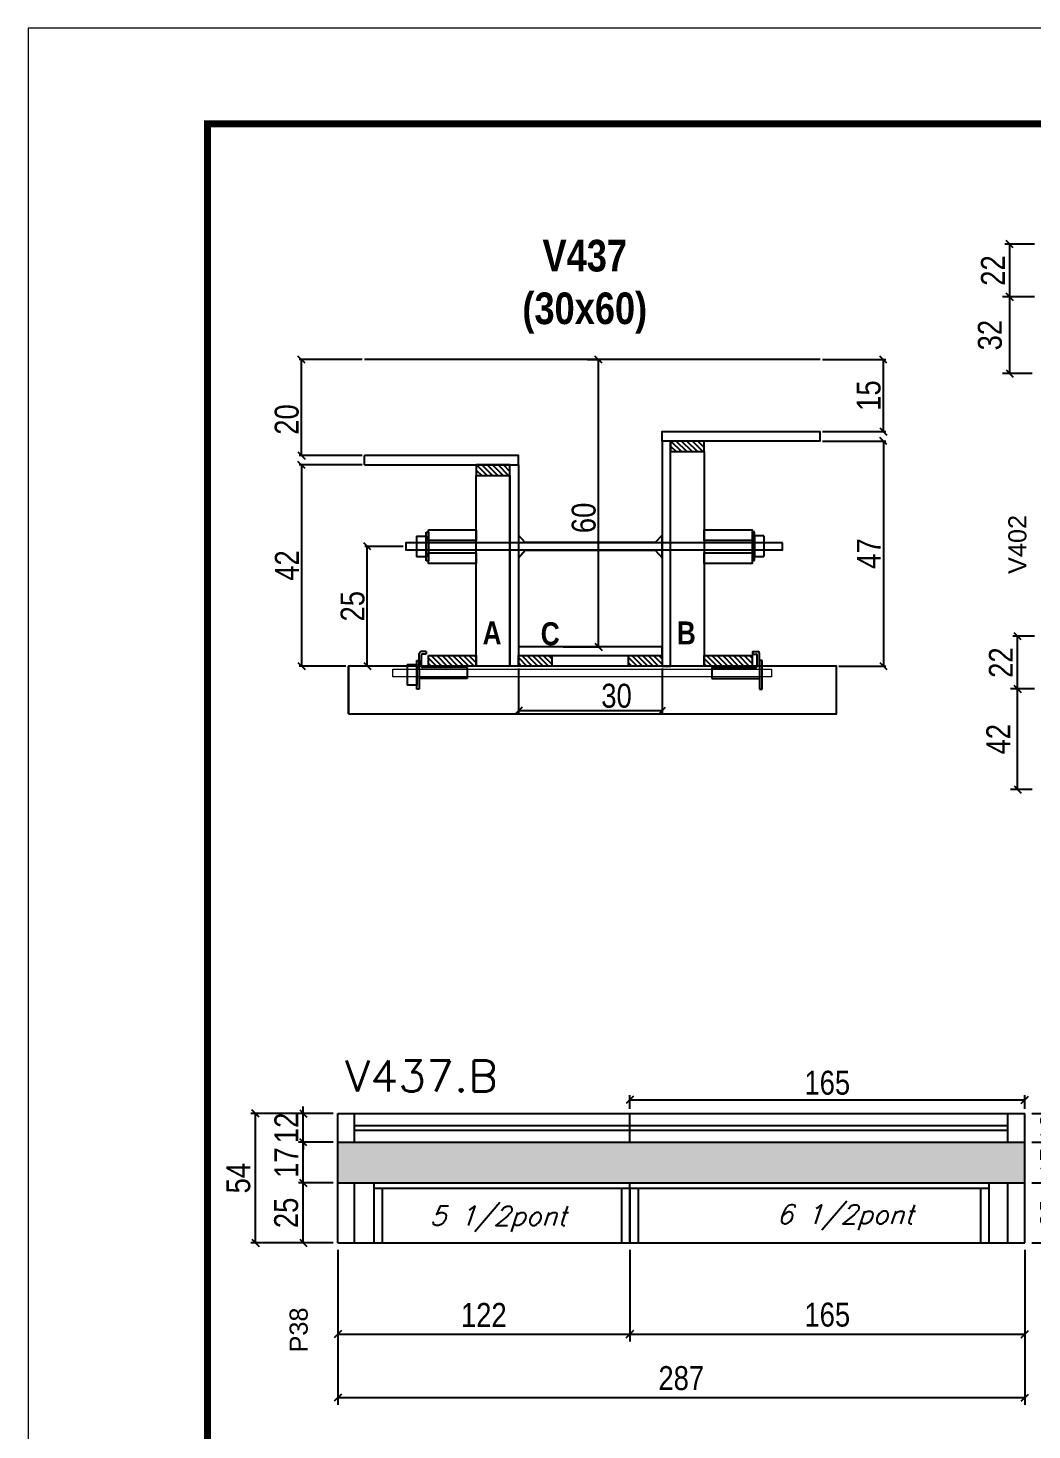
# Model space of a CAD drawing. Extents: x -3394 to 16474, y -5031 to 14397.
# Drawn here: x 9027 to 9447, y 3474 to 4059 of the extents above; entities that cross this region are included whole.
import ezdxf

# ---------------------------------------------------------------- set-up
doc = ezdxf.new("R2010")
doc.units = 0
doc.linetypes.add('DASHED', pattern=[0.75, 0.5, -0.25])
doc.layers.get('0').update_dxf_attribs({"linetype": 'CONTINUOUS'})
doc.layers.get('Defpoints').update_dxf_attribs({"linetype": 'CONTINUOUS'})
for name, color, linetype in [('1HACHURA MADEIRAS', 1, 'CONTINUOUS'), ('barrote', 251, 'CONTINUOUS'), ('COTA', 241, 'CONTINUOUS'), ('detalhes', 4, 'CONTINUOUS'), ('NOMENCLATURA', 7, 'CONTINUOUS'), ('Painéis', 200, 'CONTINUOUS'), ('presilha', 1, 'CONTINUOUS'), ('SARR_2.2x10', 60, 'CONTINUOUS'), ('SARR_2.2x7', 40, 'CONTINUOUS'), ('SARR_3.5x7', 81, 'CONTINUOUS'), ('SARR_EDITAR', 141, 'CONTINUOUS'), ('texto', 7, 'CONTINUOUS'), ('Tubo de PVC', 51, 'CONTINUOUS')]:
    doc.layers.add(name, color=color, linetype=linetype)
for name, color, linetype, lineweight in [('CONCRETO', 251, 'CONTINUOUS', 25), ('Folhas', 255, 'CONTINUOUS', 9), ('SARRAFO DE PRESSAO', 251, 'DASHED', 9), ('SCO-___-LAJ', 2, 'CONTINUOUS', 0), ('Texto Seção', 7, 'CONTINUOUS', 15)]:
    doc.layers.add(name, color=color, linetype=linetype, lineweight=lineweight)
doc.styles.add('ARIAL', font='arial.ttf')
doc.styles.add('COTA TECNICA', font='techl___.ttf', dxfattribs={"height": 10})
doc.styles.add('COTA TECNICA 2X', font='techl___.ttf', dxfattribs={"height": 10})
doc.styles.add('REGUA-120', font='ROMANS.shx', dxfattribs={"height": 15})
doc.styles.add('ROMANS', font='romans.shx')
doc.styles.add('TECNICA', font='techb___.ttf', dxfattribs={"height": 10})
doc.dimstyles.new('Cota Paínel', dxfattribs={"dimtxt": 7, "dimasz": 5, "dimexe": 3, "dimexo": 3, "dimgap": 3, "dimtad": 1, "dimdec": 1, "dimzin": 12, "dimdsep": 46, "dimtxsty": 'ROMANS', "dimblk": 'ARCHTICK', "dimcen": 0, "dimclrd": 4, "dimclre": 4, "dimclrt": 1, "dimadec": 1, "dimazin": 3, "dimtfac": 1, "dimtdec": 1, "dimtmove": 0, "dimatfit": 3, "dimldrblk": 'OBLIQUE', "dimfxl": 1, "dimtolj": 1, "dimtzin": 12, "dimarcsym": 0})
doc.dimstyles.new('PAINEL', dxfattribs={"dimtxt": 10, "dimasz": 3, "dimexe": 3, "dimexo": 3, "dimgap": 3, "dimtad": 1, "dimdec": 1, "dimzin": 12, "dimdsep": 46, "dimtxsty": 'COTA TECNICA', "dimblk1": 'OBLIQUE', "dimblk2": 'OBLIQUE', "dimsah": 1, "dimcen": 0.9, "dimclrd": 4, "dimclre": 4, "dimclrt": 240, "dimadec": 1, "dimazin": 3, "dimtfac": 1, "dimtdec": 1, "dimtmove": 0, "dimatfit": 3, "dimfxl": 1, "dimtolj": 1, "dimtzin": 12, "dimarcsym": 0})
doc.dimstyles.new('SECAO', dxfattribs={"dimscale": 0.333333, "dimtxt": 5, "dimasz": 9, "dimexe": 3, "dimexo": 3, "dimgap": 3, "dimtad": 1, "dimdec": 1, "dimlfac": 0.5, "dimzin": 12, "dimdsep": 46, "dimtxsty": 'COTA TECNICA 2X', "dimblk1": 'OBLIQUE', "dimblk2": 'OBLIQUE', "dimsah": 1, "dimcen": 0.9, "dimclrd": 4, "dimclre": 4, "dimclrt": 240, "dimadec": 1, "dimazin": 3, "dimtfac": 1, "dimtdec": 1, "dimtmove": 0, "dimatfit": 3, "dimfxl": 1, "dimtolj": 1, "dimtzin": 12, "dimarcsym": 0})

# ---------------------------------------------------------------- blocks, each defined once
blk = doc.blocks.new('9999999999')
at = {"layer": 'Folhas'}
blk.add_lwpolyline([(98138.98, 34190.21), (99623.98, 34190.21), (99623.98, 35240.21), (98138.98, 35240.21)], close=True, dxfattribs=at)
at = {"layer": 'Folhas', "color": 30, "const_width": 3}
blk.add_lwpolyline([(98213.98, 34230.21), (99583.98, 34230.21), (99583.98, 35200.21), (98213.98, 35200.21)], close=True, dxfattribs=at)
blk = doc.blocks.new('_Oblique')
at = {"color": 0, "linetype": 'ByBlock', "lineweight": -2}
blk.add_line((-0.5, -0.5), (0.5, 0.5), dxfattribs=at)
blk = doc.blocks.new('*D810')
at = {"layer": 'COTA', "color": 4, "linetype": 'ByBlock', "lineweight": -2, "transparency": 16777216}
for p, q in [((9446.69, 3947.08), (9434.33, 3947.08)), ((9437.33, 3915.08), (9437.33, 3947.08)), ((9446.69, 3915.08), (9434.33, 3915.08))]:
    blk.add_line(p, q, dxfattribs=at)
at = {"layer": 'Defpoints', "color": 0, "linetype": 'ByBlock', "transparency": 16777216}
for p in [(9437.33, 3947.08), (9449.69, 3947.08), (9449.69, 3915.08)]:
    blk.add_point(p, dxfattribs=at)
at = {"layer": 'COTA', "color": 4, "linetype": 'ByBlock', "lineweight": -2, "transparency": 16777216, "xscale": 3, "yscale": 3, "zscale": 3}
for p, rotation in [((9437.33, 3947.08), 90), ((9437.33, 3915.08), 270)]:
    blk.add_blockref('_Oblique', p, dxfattribs=dict(at, rotation=rotation))
at = {"layer": 'COTA', "color": 240, "linetype": 'ByBlock', "transparency": 16777216, "insert": (9429.11, 3931.08), "char_height": 10, "attachment_point": 5, "rotation": 90, "style": 'COTA TECNICA'}
blk.add_mtext('\\A1;32', dxfattribs=at)
blk = doc.blocks.new('*D816')
at = {"layer": 'COTA', "color": 4, "linetype": 'Continuous', "lineweight": -2, "transparency": 16777216}
for p, q in [((9447.69, 3969.08), (9435.33, 3969.08)), ((9437.33, 3947.08), (9437.33, 3969.08)), ((9447.69, 3947.08), (9435.33, 3947.08))]:
    blk.add_line(p, q, dxfattribs=at)
at = {"layer": 'Defpoints', "color": 0, "linetype": 'Continuous', "transparency": 16777216}
for p in [(9437.33, 3969.08), (9449.69, 3969.08), (9449.69, 3947.08)]:
    blk.add_point(p, dxfattribs=at)
at = {"layer": 'COTA', "color": 4, "linetype": 'Continuous', "lineweight": -2, "transparency": 16777216, "xscale": 3, "yscale": 3, "zscale": 3}
for p, rotation in [((9437.33, 3969.08), 90), ((9437.33, 3947.08), 270)]:
    blk.add_blockref('_Oblique', p, dxfattribs=dict(at, rotation=rotation))
at = {"layer": 'COTA', "color": 240, "linetype": 'Continuous', "transparency": 16777216, "insert": (9430.33, 3958.08), "char_height": 10, "attachment_point": 5, "rotation": 90, "style": 'COTA TECNICA'}
blk.add_mtext('\\A1;22', dxfattribs=at)
blk = doc.blocks.new('*D820')
at = {"layer": 'COTA', "color": 4, "linetype": 'ByBlock', "lineweight": -2, "transparency": 16777216}
for p, q in [((9446.69, 3783.28), (9437.63, 3783.28)), ((9440.63, 3741.28), (9440.63, 3783.28)), ((9446.69, 3741.28), (9437.63, 3741.28))]:
    blk.add_line(p, q, dxfattribs=at)
at = {"layer": 'Defpoints', "color": 0, "linetype": 'ByBlock', "transparency": 16777216}
for p in [(9440.63, 3783.28), (9449.69, 3783.28), (9449.69, 3741.28)]:
    blk.add_point(p, dxfattribs=at)
at = {"layer": 'COTA', "color": 4, "linetype": 'ByBlock', "lineweight": -2, "transparency": 16777216, "xscale": 3, "yscale": 3, "zscale": 3}
for p, rotation in [((9440.63, 3783.28), 90), ((9440.63, 3741.28), 270)]:
    blk.add_blockref('_Oblique', p, dxfattribs=dict(at, rotation=rotation))
at = {"layer": 'COTA', "color": 240, "linetype": 'ByBlock', "transparency": 16777216, "insert": (9432.56, 3762.28), "char_height": 10, "attachment_point": 5, "rotation": 90, "style": 'COTA TECNICA'}
blk.add_mtext('\\A1;42', dxfattribs=at)
blk = doc.blocks.new('*D825')
at = {"layer": 'COTA', "color": 4, "linetype": 'Continuous', "lineweight": -2, "transparency": 16777216}
for p, q in [((9447.69, 3805.28), (9438.63, 3805.28)), ((9440.63, 3783.28), (9440.63, 3805.28)), ((9447.69, 3783.28), (9438.63, 3783.28))]:
    blk.add_line(p, q, dxfattribs=at)
at = {"layer": 'Defpoints', "color": 0, "linetype": 'Continuous', "transparency": 16777216}
for p in [(9440.63, 3805.28), (9449.69, 3805.28), (9449.69, 3783.28)]:
    blk.add_point(p, dxfattribs=at)
at = {"layer": 'COTA', "color": 4, "linetype": 'Continuous', "lineweight": -2, "transparency": 16777216, "xscale": 3, "yscale": 3, "zscale": 3}
for p, rotation in [((9440.63, 3805.28), 90), ((9440.63, 3783.28), 270)]:
    blk.add_blockref('_Oblique', p, dxfattribs=dict(at, rotation=rotation))
at = {"layer": 'COTA', "color": 240, "linetype": 'Continuous', "transparency": 16777216, "insert": (9433.63, 3794.28), "char_height": 10, "attachment_point": 5, "rotation": 90, "style": 'COTA TECNICA'}
blk.add_mtext('\\A1;22', dxfattribs=at)
blk = doc.blocks.new('*D828')
at = {"layer": 'COTA', "color": 4, "lineweight": -2, "transparency": 16777216}
for p, q in [((9232.08, 3791.84), (9232.08, 3773.16)), ((9292.08, 3791.84), (9292.08, 3773.16)), ((9292.08, 3774.16), (9232.08, 3774.16))]:
    blk.add_line(p, q, dxfattribs=at)
at = {"layer": 'Defpoints', "color": 0, "transparency": 16777216}
for p in [(9232.08, 3792.84), (9292.08, 3792.84), (9232.08, 3774.16)]:
    blk.add_point(p, dxfattribs=at)
at = {"layer": 'COTA', "color": 4, "lineweight": -2, "transparency": 16777216, "xscale": 3, "yscale": 3, "zscale": 3, "rotation": 180}
blk.add_blockref('_Oblique', (9232.08, 3774.16), dxfattribs=at)
at = {"layer": 'COTA', "color": 4, "lineweight": -2, "transparency": 16777216, "xscale": 3, "yscale": 3, "zscale": 3}
blk.add_blockref('_Oblique', (9292.08, 3774.16), dxfattribs=at)
at = {"layer": 'COTA', "color": 240, "transparency": 16777216, "insert": (9273.08, 3780.38), "char_height": 10, "attachment_point": 5, "style": 'COTA TECNICA 2X'}
blk.add_mtext('\\A1;30', dxfattribs=at)
blk = doc.blocks.new('PRESILHA METÁLICA 1')
at = {"layer": 'presilha'}
for p, q in [((7.5, 10.64), (7.5, 19.86)), ((12, 21), (8.64, 21)), ((9, 11.57), (9, 18.93)), ((12, 19.5), (9.57, 19.5)), ((12, 21), (12, 19.5)), ((0, 13), (6, 13)), ((0, 13), (0, 0)), ((6, 15.5), (7.5, 15.5)), ((6, -2.5), (6, 15.5)), ((6, 13), (6, 0)), ((7.5, 15.5), (7.5, -2.5)), ((37.5, 11), (9.57, 11)), ((37.5, 11), (37.5, 4.1)), ((6, 0), (0, 0)), ((37.5, 4.1), (7.5, 4.1)), ((7.5, -2.5), (6, -2.5))]:
    blk.add_line(p, q, dxfattribs=at)
for centre, radius, start, end in [((8.64, 19.86), 1.14, 90, 180), ((9.57, 18.93), 0.57, 90, 180), ((9.57, 11.57), 0.57, 180, 270)]:
    blk.add_arc(centre, radius, start, end, dxfattribs=at)
blk = doc.blocks.new('PRESILHA METÁLICA 2')
at = {"layer": 'presilha'}
for p, q in [((-5.25, 23.5), (-5.25, 22)), ((-5.25, 23.5), (-1.89, 23.5)), ((-5.25, 22), (-2.82, 22)), ((-2.25, 14.07), (-2.25, 21.43)), ((-0.75, 14.64), (-0.75, 22.36)), ((0.75, 18), (-0.75, 18)), ((-0.75, 18), (-0.75, 0)), ((0.75, 0), (0.75, 18)), ((-30.75, 13.5), (-30.75, 6.6)), ((-30.75, 13.5), (-2.82, 13.5)), ((-30.75, 6.6), (-0.75, 6.6)), ((-0.75, 0), (0.75, 0))]:
    blk.add_line(p, q, dxfattribs=at)
for centre, radius, start, end in [((-2.82, 21.43), 0.57, 0, 90), ((-1.89, 22.36), 1.14, 0, 90), ((-2.82, 14.07), 0.57, 270, 0)]:
    blk.add_arc(centre, radius, start, end, dxfattribs=at)
blk = doc.blocks.new('*D829')
at = {"layer": 'COTA', "color": 4, "lineweight": -2, "transparency": 16777216}
for p, q in [((9166.78, 3876.84), (9140.43, 3876.84)), ((9141.43, 3876.84), (9141.43, 3792.84)), ((9160.03, 3792.84), (9140.43, 3792.84))]:
    blk.add_line(p, q, dxfattribs=at)
at = {"layer": 'Defpoints', "color": 0, "transparency": 16777216}
for p in [(9167.78, 3876.84), (9141.43, 3792.84), (9161.03, 3792.84)]:
    blk.add_point(p, dxfattribs=at)
at = {"layer": 'COTA', "color": 4, "lineweight": -2, "transparency": 16777216, "xscale": 3, "yscale": 3, "zscale": 3}
for p, rotation in [((9141.43, 3876.84), 90), ((9141.43, 3792.84), 270)]:
    blk.add_blockref('_Oblique', p, dxfattribs=dict(at, rotation=rotation))
at = {"layer": 'COTA', "color": 240, "transparency": 16777216, "insert": (9135.36, 3834.84), "char_height": 10, "attachment_point": 5, "rotation": 90, "style": 'COTA TECNICA 2X'}
blk.add_mtext('\\A1;42', dxfattribs=at)
blk = doc.blocks.new('*D830')
at = {"layer": 'COTA', "color": 4, "lineweight": -2, "transparency": 16777216}
for p, q in [((9260.91, 3920.84), (9266.51, 3920.84)), ((9265.51, 3800.84), (9265.51, 3920.84)), ((9250.8, 3800.84), (9266.51, 3800.84))]:
    blk.add_line(p, q, dxfattribs=at)
at = {"layer": 'Defpoints', "color": 0, "transparency": 16777216}
for p in [(9259.91, 3920.84), (9265.51, 3920.84), (9249.8, 3800.84)]:
    blk.add_point(p, dxfattribs=at)
at = {"layer": 'COTA', "color": 4, "lineweight": -2, "transparency": 16777216, "xscale": 3, "yscale": 3, "zscale": 3}
for p, rotation in [((9265.51, 3920.84), 90), ((9265.51, 3800.84), 270)]:
    blk.add_blockref('_Oblique', p, dxfattribs=dict(at, rotation=rotation))
at = {"layer": 'COTA', "color": 240, "transparency": 16777216, "insert": (9259.4, 3854.73), "char_height": 10, "attachment_point": 5, "rotation": 90, "style": 'COTA TECNICA 2X'}
blk.add_mtext('\\A1;60', dxfattribs=at)
blk = doc.blocks.new('*D831')
at = {"layer": 'COTA', "color": 4, "lineweight": -2, "transparency": 16777216}
for p, q in [((9166.78, 3920.84), (9140.43, 3920.84)), ((9141.43, 3880.84), (9141.43, 3920.84)), ((9166.78, 3880.84), (9140.43, 3880.84))]:
    blk.add_line(p, q, dxfattribs=at)
at = {"layer": 'Defpoints', "color": 0, "transparency": 16777216}
for p in [(9141.43, 3920.84), (9167.78, 3920.84), (9167.78, 3880.84)]:
    blk.add_point(p, dxfattribs=at)
at = {"layer": 'COTA', "color": 4, "lineweight": -2, "transparency": 16777216, "xscale": 3, "yscale": 3, "zscale": 3}
for p, rotation in [((9141.43, 3920.84), 90), ((9141.43, 3880.84), 270)]:
    blk.add_blockref('_Oblique', p, dxfattribs=dict(at, rotation=rotation))
at = {"layer": 'COTA', "color": 240, "transparency": 16777216, "insert": (9135.33, 3895.84), "char_height": 10, "attachment_point": 5, "rotation": 90, "style": 'COTA TECNICA 2X'}
blk.add_mtext('\\A1;20', dxfattribs=at)
blk = doc.blocks.new('*D832')
at = {"layer": 'COTA', "color": 4, "lineweight": -2, "transparency": 16777216}
for p, q in [((9359.19, 3886.84), (9385.54, 3886.84)), ((9384.54, 3886.84), (9384.54, 3792.84)), ((9365.94, 3792.84), (9385.54, 3792.84))]:
    blk.add_line(p, q, dxfattribs=at)
at = {"layer": 'Defpoints', "color": 0, "transparency": 16777216}
for p in [(9358.19, 3886.84), (9364.94, 3792.84), (9384.54, 3792.84)]:
    blk.add_point(p, dxfattribs=at)
at = {"layer": 'COTA', "color": 4, "lineweight": -2, "transparency": 16777216, "xscale": 3, "yscale": 3, "zscale": 3}
for p, rotation in [((9384.54, 3886.84), 90), ((9384.54, 3792.84), 270)]:
    blk.add_blockref('_Oblique', p, dxfattribs=dict(at, rotation=rotation))
at = {"layer": 'COTA', "color": 240, "transparency": 16777216, "insert": (9378.47, 3839.84), "char_height": 10, "attachment_point": 5, "rotation": 90, "style": 'COTA TECNICA 2X'}
blk.add_mtext('\\A1;47', dxfattribs=at)
blk = doc.blocks.new('*D833')
at = {"layer": 'COTA', "color": 4, "lineweight": -2, "transparency": 16777216}
for p, q in [((9359.19, 3920.84), (9385.54, 3920.84)), ((9384.54, 3890.84), (9384.54, 3920.84)), ((9359.19, 3890.84), (9385.54, 3890.84))]:
    blk.add_line(p, q, dxfattribs=at)
at = {"layer": 'Defpoints', "color": 0, "transparency": 16777216}
for p in [(9358.19, 3920.84), (9384.54, 3920.84), (9358.19, 3890.84)]:
    blk.add_point(p, dxfattribs=at)
at = {"layer": 'COTA', "color": 4, "lineweight": -2, "transparency": 16777216, "xscale": 3, "yscale": 3, "zscale": 3}
for p, rotation in [((9384.54, 3920.84), 90), ((9384.54, 3890.84), 270)]:
    blk.add_blockref('_Oblique', p, dxfattribs=dict(at, rotation=rotation))
at = {"layer": 'COTA', "color": 240, "transparency": 16777216, "insert": (9378.43, 3905.84), "char_height": 10, "attachment_point": 5, "rotation": 90, "style": 'COTA TECNICA 2X'}
blk.add_mtext('\\A1;15', dxfattribs=at)
blk = doc.blocks.new('*D834')
at = {"layer": 'COTA', "color": 4, "lineweight": -2, "transparency": 16777216}
for p, q in [((9184, 3842.84), (9167.95, 3842.84)), ((9168.95, 3792.84), (9168.95, 3842.84)), ((9193.48, 3792.84), (9167.95, 3792.84))]:
    blk.add_line(p, q, dxfattribs=at)
at = {"layer": 'Defpoints', "color": 0, "transparency": 16777216}
for p in [(9168.95, 3842.84), (9185, 3842.84), (9194.48, 3792.84)]:
    blk.add_point(p, dxfattribs=at)
at = {"layer": 'COTA', "color": 4, "lineweight": -2, "transparency": 16777216, "xscale": 3, "yscale": 3, "zscale": 3}
for p, rotation in [((9168.95, 3842.84), 90), ((9168.95, 3792.84), 270)]:
    blk.add_blockref('_Oblique', p, dxfattribs=dict(at, rotation=rotation))
at = {"layer": 'COTA', "color": 240, "transparency": 16777216, "insert": (9162.84, 3817.84), "char_height": 10, "attachment_point": 5, "rotation": 90, "style": 'COTA TECNICA 2X'}
blk.add_mtext('\\A1;25', dxfattribs=at)
blk = doc.blocks.new('*D836')
at = {"layer": 'COTA', "color": 4, "linetype": 'ByBlock', "lineweight": -2, "transparency": 16777216}
for p, q in [((9156.62, 3548.91), (9156.62, 3510.72)), ((9278.62, 3548.91), (9278.62, 3510.72)), ((9156.62, 3513.72), (9278.62, 3513.72))]:
    blk.add_line(p, q, dxfattribs=at)
at = {"layer": 'Defpoints', "color": 0, "linetype": 'ByBlock', "transparency": 16777216}
for p in [(9156.62, 3551.91), (9278.62, 3551.91), (9278.62, 3513.72)]:
    blk.add_point(p, dxfattribs=at)
at = {"layer": 'COTA', "color": 4, "linetype": 'ByBlock', "lineweight": -2, "transparency": 16777216, "xscale": 3, "yscale": 3, "zscale": 3, "rotation": 180}
blk.add_blockref('_Oblique', (9156.62, 3513.72), dxfattribs=at)
at = {"layer": 'COTA', "color": 4, "linetype": 'ByBlock', "lineweight": -2, "transparency": 16777216, "xscale": 3, "yscale": 3, "zscale": 3}
blk.add_blockref('_Oblique', (9278.62, 3513.72), dxfattribs=at)
at = {"layer": 'COTA', "color": 240, "linetype": 'ByBlock', "transparency": 16777216, "insert": (9217.62, 3521.78), "char_height": 10, "attachment_point": 5, "style": 'COTA TECNICA'}
blk.add_mtext('\\A1;122', dxfattribs=at)
blk = doc.blocks.new('*D837')
at = {"layer": 'COTA', "color": 4, "linetype": 'ByBlock', "lineweight": -2, "transparency": 16777216}
for p, q in [((9278.62, 3548.91), (9278.62, 3510.72)), ((9443.62, 3548.91), (9443.62, 3510.72)), ((9278.62, 3513.72), (9443.62, 3513.72))]:
    blk.add_line(p, q, dxfattribs=at)
at = {"layer": 'Defpoints', "color": 0, "linetype": 'ByBlock', "transparency": 16777216}
for p in [(9278.62, 3551.91), (9443.62, 3551.91), (9443.62, 3513.72)]:
    blk.add_point(p, dxfattribs=at)
at = {"layer": 'COTA', "color": 4, "linetype": 'ByBlock', "lineweight": -2, "transparency": 16777216, "xscale": 3, "yscale": 3, "zscale": 3, "rotation": 180}
blk.add_blockref('_Oblique', (9278.62, 3513.72), dxfattribs=at)
at = {"layer": 'COTA', "color": 4, "linetype": 'ByBlock', "lineweight": -2, "transparency": 16777216, "xscale": 3, "yscale": 3, "zscale": 3}
blk.add_blockref('_Oblique', (9443.62, 3513.72), dxfattribs=at)
at = {"layer": 'COTA', "color": 240, "linetype": 'ByBlock', "transparency": 16777216, "insert": (9361.12, 3521.83), "char_height": 10, "attachment_point": 5, "style": 'COTA TECNICA'}
blk.add_mtext('\\A1;165', dxfattribs=at)
blk = doc.blocks.new('*D856')
at = {"layer": 'COTA', "color": 4, "linetype": 'ByBlock', "lineweight": -2, "transparency": 16777216}
for p, q in [((9156.62, 3548.91), (9156.62, 3484.22)), ((9443.62, 3548.91), (9443.62, 3484.22)), ((9156.62, 3487.22), (9443.62, 3487.22))]:
    blk.add_line(p, q, dxfattribs=at)
at = {"layer": 'Defpoints', "color": 0, "linetype": 'ByBlock', "transparency": 16777216}
for p in [(9156.62, 3551.91), (9443.62, 3551.91), (9443.62, 3487.22)]:
    blk.add_point(p, dxfattribs=at)
at = {"layer": 'COTA', "color": 4, "linetype": 'ByBlock', "lineweight": -2, "transparency": 16777216, "xscale": 3, "yscale": 3, "zscale": 3, "rotation": 180}
blk.add_blockref('_Oblique', (9156.62, 3487.22), dxfattribs=at)
at = {"layer": 'COTA', "color": 4, "linetype": 'ByBlock', "lineweight": -2, "transparency": 16777216, "xscale": 3, "yscale": 3, "zscale": 3}
blk.add_blockref('_Oblique', (9443.62, 3487.22), dxfattribs=at)
at = {"layer": 'COTA', "color": 240, "linetype": 'ByBlock', "transparency": 16777216, "insert": (9300.12, 3495.32), "char_height": 10, "attachment_point": 5, "style": 'COTA TECNICA'}
blk.add_mtext('\\A1;287', dxfattribs=at)
blk = doc.blocks.new('_ArchTick')
at = {"color": 0, "linetype": 'ByBlock', "const_width": 0.15}
blk.add_lwpolyline([(-0.5, -0.5), (0.5, 0.5)], dxfattribs=at)
blk = doc.blocks.new('*D838')
at = {"layer": 'COTA', "color": 4, "lineweight": -2, "transparency": 16777216}
for p, q in [((9446.62, 3576.91), (9463.34, 3576.91)), ((9460.34, 3551.91), (9460.34, 3576.91)), ((9446.62, 3551.91), (9463.34, 3551.91))]:
    blk.add_line(p, q, dxfattribs=at)
at = {"layer": 'Defpoints', "color": 0, "transparency": 16777216}
for p in [(9443.62, 3576.91), (9460.34, 3576.91), (9443.62, 3551.91)]:
    blk.add_point(p, dxfattribs=at)
at = {"layer": 'COTA', "color": 4, "lineweight": -2, "transparency": 16777216, "xscale": 5, "yscale": 5, "zscale": 5}
for p, rotation in [((9460.34, 3576.91), 90), ((9460.34, 3551.91), 270)]:
    blk.add_blockref('_ArchTick', p, dxfattribs=dict(at, rotation=rotation))
at = {"layer": 'COTA', "color": 1, "transparency": 16777216, "insert": (9453.84, 3564.41), "char_height": 7, "attachment_point": 5, "rotation": 90, "style": 'ROMANS'}
blk.add_mtext('\\A1;25', dxfattribs=at)
blk = doc.blocks.new('*D839')
at = {"layer": 'COTA', "color": 4, "lineweight": -2, "transparency": 16777216}
for p, q in [((9446.62, 3593.91), (9463.34, 3593.91)), ((9460.34, 3576.91), (9460.34, 3593.91)), ((9446.62, 3576.91), (9463.34, 3576.91))]:
    blk.add_line(p, q, dxfattribs=at)
at = {"layer": 'Defpoints', "color": 0, "transparency": 16777216}
for p in [(9443.62, 3593.91), (9460.34, 3593.91), (9443.62, 3576.91)]:
    blk.add_point(p, dxfattribs=at)
at = {"layer": 'COTA', "color": 4, "lineweight": -2, "transparency": 16777216, "xscale": 5, "yscale": 5, "zscale": 5}
for p, rotation in [((9460.34, 3593.91), 90), ((9460.34, 3576.91), 270)]:
    blk.add_blockref('_ArchTick', p, dxfattribs=dict(at, rotation=rotation))
at = {"layer": 'COTA', "color": 1, "transparency": 16777216, "insert": (9453.84, 3585.6), "char_height": 7, "attachment_point": 5, "rotation": 90, "style": 'ROMANS'}
blk.add_mtext('\\A1;17', dxfattribs=at)
blk = doc.blocks.new('*D842')
at = {"layer": 'COTA', "color": 4, "linetype": 'Continuous', "lineweight": -2, "transparency": 16777216}
for p, q in [((9154.62, 3576.91), (9140.21, 3576.91)), ((9142.21, 3551.91), (9142.21, 3576.91)), ((9154.62, 3551.91), (9140.21, 3551.91))]:
    blk.add_line(p, q, dxfattribs=at)
at = {"layer": 'Defpoints', "color": 0, "linetype": 'Continuous', "transparency": 16777216}
for p in [(9142.21, 3576.91), (9156.62, 3576.91), (9156.62, 3551.91)]:
    blk.add_point(p, dxfattribs=at)
at = {"layer": 'COTA', "color": 4, "linetype": 'Continuous', "lineweight": -2, "transparency": 16777216, "xscale": 3, "yscale": 3, "zscale": 3}
for p, rotation in [((9142.21, 3576.91), 90), ((9142.21, 3551.91), 270)]:
    blk.add_blockref('_Oblique', p, dxfattribs=dict(at, rotation=rotation))
at = {"layer": 'COTA', "color": 240, "linetype": 'Continuous', "transparency": 16777216, "insert": (9135.1, 3564.41), "char_height": 10, "attachment_point": 5, "rotation": 90, "style": 'COTA TECNICA'}
blk.add_mtext('\\A1;25', dxfattribs=at)
blk = doc.blocks.new('*D843')
at = {"layer": 'COTA', "color": 4, "linetype": 'Continuous', "lineweight": -2, "transparency": 16777216}
for p, q in [((9154.62, 3593.91), (9140.21, 3593.91)), ((9142.21, 3576.91), (9142.21, 3593.91)), ((9154.62, 3576.91), (9140.21, 3576.91))]:
    blk.add_line(p, q, dxfattribs=at)
at = {"layer": 'Defpoints', "color": 0, "linetype": 'Continuous', "transparency": 16777216}
for p in [(9142.21, 3593.91), (9156.62, 3593.91), (9156.62, 3576.91)]:
    blk.add_point(p, dxfattribs=at)
at = {"layer": 'COTA', "color": 4, "linetype": 'Continuous', "lineweight": -2, "transparency": 16777216, "xscale": 3, "yscale": 3, "zscale": 3}
for p, rotation in [((9142.21, 3593.91), 90), ((9142.21, 3576.91), 270)]:
    blk.add_blockref('_Oblique', p, dxfattribs=dict(at, rotation=rotation))
at = {"layer": 'COTA', "color": 240, "linetype": 'Continuous', "transparency": 16777216, "insert": (9135.14, 3585.41), "char_height": 10, "attachment_point": 5, "rotation": 90, "style": 'COTA TECNICA'}
blk.add_mtext('\\A1;17', dxfattribs=at)
blk = doc.blocks.new('*D844')
at = {"layer": 'COTA', "color": 4, "linetype": 'Continuous', "lineweight": -2, "transparency": 16777216}
for p, q in [((9154.62, 3605.91), (9120.22, 3605.91)), ((9122.22, 3551.91), (9122.22, 3605.91)), ((9154.62, 3551.91), (9120.22, 3551.91))]:
    blk.add_line(p, q, dxfattribs=at)
at = {"layer": 'Defpoints', "color": 0, "linetype": 'Continuous', "transparency": 16777216}
for p in [(9122.22, 3605.91), (9156.62, 3605.91), (9156.62, 3551.91)]:
    blk.add_point(p, dxfattribs=at)
at = {"layer": 'COTA', "color": 4, "linetype": 'Continuous', "lineweight": -2, "transparency": 16777216, "xscale": 3, "yscale": 3, "zscale": 3}
for p, rotation in [((9122.22, 3605.91), 90), ((9122.22, 3551.91), 270)]:
    blk.add_blockref('_Oblique', p, dxfattribs=dict(at, rotation=rotation))
at = {"layer": 'COTA', "color": 240, "linetype": 'Continuous', "transparency": 16777216, "insert": (9115.11, 3578.91), "char_height": 10, "attachment_point": 5, "rotation": 90, "style": 'COTA TECNICA'}
blk.add_mtext('\\A1;54', dxfattribs=at)
blk = doc.blocks.new('*D845')
at = {"layer": 'COTA', "color": 4, "lineweight": -2, "transparency": 16777216}
for p, q in [((9446.62, 3605.91), (9463.34, 3605.91)), ((9460.34, 3593.91), (9460.34, 3605.91)), ((9446.62, 3593.91), (9463.34, 3593.91))]:
    blk.add_line(p, q, dxfattribs=at)
at = {"layer": 'Defpoints', "color": 0, "transparency": 16777216}
for p in [(9443.62, 3605.91), (9460.34, 3605.91), (9443.62, 3593.91)]:
    blk.add_point(p, dxfattribs=at)
at = {"layer": 'COTA', "color": 4, "lineweight": -2, "transparency": 16777216, "xscale": 5, "yscale": 5, "zscale": 5}
for p, rotation in [((9460.34, 3605.91), 90), ((9460.34, 3593.91), 270)]:
    blk.add_blockref('_ArchTick', p, dxfattribs=dict(at, rotation=rotation))
at = {"layer": 'COTA', "color": 1, "transparency": 16777216, "insert": (9453.84, 3599.91), "char_height": 7, "attachment_point": 5, "rotation": 90, "style": 'ROMANS'}
blk.add_mtext('\\A1;12', dxfattribs=at)
blk = doc.blocks.new('*D846')
at = {"layer": 'COTA', "color": 4, "linetype": 'Continuous', "lineweight": -2, "transparency": 16777216}
for p, q in [((9142.21, 3605.91), (9142.21, 3608.91)), ((9154.62, 3605.91), (9140.21, 3605.91)), ((9142.21, 3593.91), (9142.21, 3605.91)), ((9154.62, 3593.91), (9140.21, 3593.91)), ((9142.21, 3593.91), (9142.21, 3590.91))]:
    blk.add_line(p, q, dxfattribs=at)
at = {"layer": 'Defpoints', "color": 0, "linetype": 'Continuous', "transparency": 16777216}
for p in [(9142.21, 3605.91), (9156.62, 3605.91), (9156.62, 3593.91)]:
    blk.add_point(p, dxfattribs=at)
at = {"layer": 'COTA', "color": 4, "linetype": 'Continuous', "lineweight": -2, "transparency": 16777216, "xscale": 3, "yscale": 3, "zscale": 3}
for p, rotation in [((9142.21, 3605.91), 270), ((9142.21, 3593.91), 90)]:
    blk.add_blockref('_Oblique', p, dxfattribs=dict(at, rotation=rotation))
at = {"layer": 'COTA', "color": 240, "linetype": 'Continuous', "transparency": 16777216, "insert": (9135.15, 3599.91), "char_height": 10, "attachment_point": 5, "rotation": 90, "style": 'COTA TECNICA'}
blk.add_mtext('\\A1;12', dxfattribs=at)
blk = doc.blocks.new('*D854')
at = {"layer": 'COTA', "color": 4, "linetype": 'Continuous', "lineweight": -2, "transparency": 16777216}
for p, q in [((9278.62, 3607.91), (9278.62, 3613.61)), ((9443.62, 3607.91), (9443.62, 3613.61)), ((9278.62, 3611.61), (9443.62, 3611.61))]:
    blk.add_line(p, q, dxfattribs=at)
at = {"layer": 'Defpoints', "color": 0, "linetype": 'Continuous', "transparency": 16777216}
for p in [(9443.62, 3611.61), (9278.62, 3605.91), (9443.62, 3605.91)]:
    blk.add_point(p, dxfattribs=at)
at = {"layer": 'COTA', "color": 4, "linetype": 'Continuous', "lineweight": -2, "transparency": 16777216, "xscale": 3, "yscale": 3, "zscale": 3, "rotation": 180}
blk.add_blockref('_Oblique', (9278.62, 3611.61), dxfattribs=at)
at = {"layer": 'COTA', "color": 4, "linetype": 'Continuous', "lineweight": -2, "transparency": 16777216, "xscale": 3, "yscale": 3, "zscale": 3}
blk.add_blockref('_Oblique', (9443.62, 3611.61), dxfattribs=at)
at = {"layer": 'COTA', "color": 240, "linetype": 'Continuous', "transparency": 16777216, "insert": (9361.12, 3618.72), "char_height": 10, "attachment_point": 5, "style": 'COTA TECNICA'}
blk.add_mtext('\\A1;165', dxfattribs=at)

msp = doc.modelspace()

# ---------------------------------------------------------------- hatches: boundary and pattern name
at = {"layer": 'COTA', "linetype": 'Continuous'}
h = msp.add_hatch(dxfattribs=at)
h.set_pattern_fill('AR-CONC', color=256, scale=0.05)
h.set_pattern_definition([(50, (7398.67, -4024.478), (9.1092334, -0.796954), [0.9525, -10.4775]), (355, (7398.67, -4024.478), (-1.762171, 9.552842), [0.762, -8.382029]), (100.45144, (7399.429, -4024.545), (7.347062, 8.755888), [0.8095, -8.904512]), (46.1842, (7398.67, -4021.938), (13.553952, -2.102116), [1.42875, -15.71625]), (96.63556, (7399.8, -4022.114), (11.870207, 12.371306), [1.21425, -13.35678]), (351.18415, (7398.67, -4021.938), (11.870207, 12.371306), [1.142998, -12.572987]), (21, (7399.94, -4022.573), (7.5807196, -5.11326), [0.9525, -10.4775]), (326, (7399.94, -4022.573), (3.090101, 9.209398), [0.762, -8.382]), (71.45144, (7400.572, -4022.9995), (10.670821, 4.096138), [0.8095, -8.904497]), (37.5, (7398.6702, -4024.4784), (0.1544302, 4.227752), [0, -8.2804, 0, -8.509, 0, -8.41375]), (7.5, (7398.6702, -4024.4784), (3.340983, 5.0090287), [0, -4.8514, 0, -8.0899, 0, -3.20675]), (327.5, (7395.838, -4024.4784), (6.7795298, -0.2864372), [0, -3.175, 0, -9.906, 0, -13.1445]), (317.5, (7394.568, -4024.4784), (7.406459, 1.2713246), [0, -4.1275, 0, -6.5786, 0, -9.3345])])
h.paths.add_polyline_path([(9443.62, 3576.91), (9443.62, 3593.91), (9156.62, 3593.91), (9156.62, 3576.91)])
at = {"layer": 'SARR_2.2x10'}
h = msp.add_hatch(dxfattribs=at)
h.set_pattern_fill('ANSI31', color=256, scale=0.5, angle=90)
h.set_pattern_definition([(135, (42292.305, -119719.332), (-1.122532015, -1.122532015), [])])
h.paths.add_polyline_path([(9194.48, 3797.24), (9194.48, 3792.84), (9214.48, 3792.84), (9214.48, 3797.24)])
h = msp.add_hatch(dxfattribs=at)
h.set_pattern_fill('ANSI31', color=256, scale=0.5, angle=90)
h.set_pattern_definition([(135, (42427.505, -119719.332), (-1.122532015, -1.122532015), [])])
h.paths.add_polyline_path([(9309.68, 3797.24), (9309.68, 3792.84), (9329.68, 3792.84), (9329.68, 3797.24)])
at = {"layer": 'SARR_2.2x7'}
h = msp.add_hatch(dxfattribs=at)
h.set_pattern_fill('ANSI31', color=256, scale=0.5, angle=90)
h.set_pattern_definition([(135, (42318.305, -119629.732), (-1.122532015, -1.122532015), [])])
h.paths.add_polyline_path([(9295.68, 3886.84), (9295.68, 3882.44), (9309.68, 3882.44), (9309.68, 3886.84)])
h = msp.add_hatch(dxfattribs=at)
h.set_pattern_fill('ANSI31', color=256, scale=0.5, angle=90)
h.set_pattern_definition([(135, (42237.105, -119639.732), (-1.122532015, -1.122532015), [])])
h.paths.add_polyline_path([(9214.48, 3876.84), (9214.48, 3872.44), (9228.48, 3872.44), (9228.48, 3876.84)])
h = msp.add_hatch(dxfattribs=at)
h.set_pattern_fill('ANSI31', color=256, scale=0.5, angle=90)
h.set_pattern_definition([(135, (42419.905, -119719.332), (-1.122532015, -1.122532015), [])])
h.paths.add_polyline_path([(9232.08, 3797.24), (9232.08, 3792.84), (9246.08, 3792.84), (9246.08, 3797.24)])
h = msp.add_hatch(dxfattribs=at)
h.set_pattern_fill('ANSI31', color=256, scale=0.5, angle=90)
h.set_pattern_definition([(135, (42465.905, -119719.332), (-1.122532015, -1.122532015), [])])
h.paths.add_polyline_path([(9278.08, 3797.24), (9278.08, 3792.84), (9292.08, 3792.84), (9292.08, 3797.24)])

# ---------------------------------------------------------------- linework, layer by layer
at = {"layer": '1HACHURA MADEIRAS', "elevation": 0}
for points in [[(9194.48, 3849.75), (9214.48, 3849.75), (9214.48, 3845.35), (9194.48, 3845.35)], [(9309.68, 3849.75), (9329.68, 3849.75), (9329.68, 3845.35), (9309.68, 3845.35)], [(9194.48, 3840.15), (9214.48, 3840.15), (9214.48, 3835.75), (9194.48, 3835.75)], [(9309.68, 3840.15), (9329.68, 3840.15), (9329.68, 3835.75), (9309.68, 3835.75)]]:
    msp.add_lwpolyline(points, close=True, dxfattribs=at)
at = {"layer": 'barrote', "elevation": 0}
msp.add_lwpolyline([(9161.03, 3772.84), (9364.94, 3772.84), (9364.94, 3792.84), (9161.03, 3792.84)], close=True, dxfattribs=at)
at = {"layer": 'CONCRETO', "linetype": 'Continuous'}
msp.add_line((9358.19, 3920.84), (9167.78, 3920.84), dxfattribs=at)
at = {"layer": 'COTA', "linetype": 'ByBlock'}
for p, q in [((9156.62, 3593.91), (9443.62, 3593.91)), ((9156.62, 3576.91), (9156.62, 3593.91)), ((9443.62, 3576.91), (9443.62, 3593.91))]:
    msp.add_line(p, q, dxfattribs=at)
at = {"layer": 'detalhes', "color": 250}
msp.add_line((9161.03, 3772.84), (9161.03, 3792.84), dxfattribs=at)
at = {"layer": 'Painéis', "linetype": 'Continuous'}
for p, q in [((9358.19, 3886.84), (9358.19, 3890.84)), ((9167.78, 3876.84), (9167.78, 3880.84))]:
    msp.add_line(p, q, dxfattribs=at)
at = {"layer": 'Painéis', "linetype": 'ByBlock'}
for p, q in [((9156.62, 3605.91), (9443.62, 3605.91)), ((9156.62, 3593.91), (9156.62, 3605.91)), ((9278.62, 3593.91), (9278.62, 3605.91)), ((9443.62, 3593.91), (9443.62, 3605.91)), ((9156.62, 3593.91), (9443.62, 3593.91)), ((9156.62, 3576.91), (9443.62, 3576.91)), ((9156.62, 3551.91), (9156.62, 3576.91)), ((9278.62, 3551.91), (9278.62, 3576.91)), ((9443.62, 3551.91), (9443.62, 3576.91)), ((9156.62, 3551.91), (9443.62, 3551.91))]:
    msp.add_line(p, q, dxfattribs=at)
at = {"layer": 'Painéis', "linetype": 'Continuous', "elevation": 0}
for points in [[(9358.19, 3886.84), (9292.08, 3886.84), (9292.08, 3890.84), (9358.19, 3890.84)], [(9167.78, 3876.84), (9232.08, 3876.84), (9232.08, 3880.84), (9167.78, 3880.84)]]:
    msp.add_lwpolyline(points, dxfattribs=at)
for points in [[(9295.68, 3792.84), (9295.68, 3886.84), (9292.08, 3886.84), (9292.08, 3792.84)], [(9228.48, 3792.84), (9228.48, 3876.84), (9232.08, 3876.84), (9232.08, 3792.84)], [(9292.08, 3800.84), (9232.08, 3800.84), (9232.08, 3797.24), (9292.08, 3797.24)]]:
    msp.add_lwpolyline(points, close=True, dxfattribs=at)
at = {"layer": 'presilha'}
for p, q in [((9193.48, 3848.75, 0), (9194.48, 3848.75, 0)), ((9193.48, 3836.75, 0), (9193.48, 3848.75, 0)), ((9194.48, 3848.75, 0), (9194.48, 3836.75, 0)), ((9330.68, 3848.94), (9329.68, 3848.94)), ((9329.68, 3848.94), (9329.68, 3836.94)), ((9330.68, 3836.94), (9330.68, 3848.94)), ((9189.48, 3847.08, 0), (9193.48, 3847.08, 0)), ((9189.48, 3847.08, 0), (9189.48, 3838.41, 0)), ((9193.48, 3847.08, 0), (9193.48, 3838.41, 0)), ((9334.68, 3847.27), (9330.68, 3847.27)), ((9330.68, 3847.27), (9330.68, 3838.6)), ((9334.68, 3847.27), (9334.68, 3838.6)), ((9193.48, 3838.41, 0), (9189.48, 3838.41, 0)), ((9194.48, 3836.75, 0), (9193.48, 3836.75, 0)), ((9329.68, 3836.94), (9330.68, 3836.94)), ((9330.68, 3838.6), (9334.68, 3838.6))]:
    msp.add_line(p, q, dxfattribs=at)
at = {"layer": 'presilha', "elevation": 0}
msp.add_lwpolyline([(9342.46, 3844.34), (9185, 3844.34), (9185, 3841.34), (9342.46, 3841.34)], close=True, dxfattribs=at)
at = {"layer": 'SARR_2.2x10', "elevation": 0}
for points in [[(9194.48, 3797.24), (9214.48, 3797.24), (9214.48, 3792.84), (9194.48, 3792.84)], [(9309.68, 3797.24), (9329.68, 3797.24), (9329.68, 3792.84), (9309.68, 3792.84)]]:
    msp.add_lwpolyline(points, close=True, dxfattribs=at)
at = {"layer": 'SARR_2.2x7', "linetype": 'Continuous'}
for p, q in [((9163.62, 3593.91), (9163.62, 3605.91)), ((9436.62, 3593.91), (9436.62, 3605.91)), ((9163.62, 3551.91), (9163.62, 3576.91)), ((9171.62, 3574.71), (9278.62, 3574.71)), ((9278.62, 3574.71), (9428.62, 3574.71)), ((9436.62, 3551.91), (9436.62, 3576.91))]:
    msp.add_line(p, q, dxfattribs=at)
at = {"layer": 'SARR_2.2x7', "elevation": 0}
for points in [[(9309.68, 3886.84), (9295.68, 3886.84), (9295.68, 3882.44), (9309.68, 3882.44)], [(9228.48, 3876.84), (9214.48, 3876.84), (9214.48, 3872.44), (9228.48, 3872.44)], [(9232.08, 3797.24), (9246.08, 3797.24), (9246.08, 3792.84), (9232.08, 3792.84)], [(9278.08, 3797.24), (9292.08, 3797.24), (9292.08, 3792.84), (9278.08, 3792.84)]]:
    msp.add_lwpolyline(points, close=True, dxfattribs=at)
at = {"layer": 'SARR_3.5x7'}
for p, q in [((9171.62, 3576.91), (9171.62, 3551.91)), ((9175.12, 3574.71), (9175.12, 3551.91)), ((9275.12, 3574.71), (9275.12, 3551.91)), ((9278.62, 3574.71), (9278.62, 3551.91)), ((9282.12, 3574.71), (9282.12, 3551.91)), ((9425.12, 3574.71), (9425.12, 3551.91)), ((9428.62, 3576.91), (9428.62, 3551.91)), ((9171.62, 3551.91), (9175.12, 3551.91)), ((9275.12, 3551.91), (9278.62, 3551.91)), ((9278.62, 3551.91), (9282.12, 3551.91)), ((9425.12, 3551.91), (9428.62, 3551.91))]:
    msp.add_line(p, q, dxfattribs=at)
at = {"layer": 'SARR_3.5x7', "elevation": 0}
for points in [[(9295.68, 3882.44), (9309.68, 3882.44), (9309.68, 3792.84), (9295.68, 3792.84)], [(9214.48, 3872.44), (9228.48, 3872.44), (9228.48, 3792.84), (9214.48, 3792.84)]]:
    msp.add_lwpolyline(points, close=True, dxfattribs=at)
at = {"layer": 'SARR_EDITAR', "linetype": 'Continuous'}
for p, q in [((9163.62, 3600.91), (9278.62, 3600.91)), ((9163.62, 3598.91), (9278.62, 3598.91)), ((9278.62, 3600.91), (9436.62, 3600.91)), ((9278.62, 3598.91), (9436.62, 3598.91))]:
    msp.add_line(p, q, dxfattribs=at)
at = {"layer": 'SCO-___-LAJ', "color": 1, "elevation": 0}
msp.add_lwpolyline([(9179.63, 3791.5), (9337.8, 3791.5), (9337.8, 3788.3), (9179.63, 3788.3)], close=True, dxfattribs=at)
at = {"layer": 'Tubo de PVC', "elevation": 0}
msp.add_lwpolyline([(9232.08, 3847.58), (9232.08, 3838.09), (9234.88, 3841.24), (9289.28, 3841.24), (9292.08, 3838.09), (9292.08, 3847.58), (9289.28, 3844.43), (9234.88, 3844.43)], close=True, dxfattribs=at)

# ---------------------------------------------------------------- block references
at = {"layer": 'presilha', "xscale": 0.6666666666666666, "yscale": 0.6666666666666666, "zscale": 0.6666666666666666}
for name, p in [('PRESILHA METÁLICA 1', (9185.61, 3784.87)), ('PRESILHA METÁLICA 2', (9333.36, 3783.2))]:
    msp.add_blockref(name, p, dxfattribs=at)
at = {"layer": 'SARRAFO DE PRESSAO', "color": 6, "linetype": 'ByBlock'}
msp.add_blockref('9999999999', (-89111.77, -31180.83), dxfattribs=at)

# ---------------------------------------------------------------- texts
at = {"layer": 'detalhes', "style": 'TECNICA'}
for s, p in [('A', (9217.1, 3801.86)), ('C', (9241.4, 3801.54)), ('B', (9298.24, 3801.86))]:
    msp.add_text(s, height=9.6, dxfattribs=at).set_placement(p)
at = {"layer": 'NOMENCLATURA', "linetype": 'Continuous', "style": 'ARIAL'}
for s, p in [('V402', (9444.31, 3831.3)), ('P38', (9144.04, 3506.08))]:
    msp.add_text(s, height=7.567, rotation=90, dxfattribs=at).set_placement(p)
at = {"layer": 'NOMENCLATURA', "insert": (9259.8, 3970.91), "char_height": 13.2, "attachment_point": 2, "style": 'TECNICA'}
msp.add_mtext_dynamic_manual_height_columns('V437\\P(30x60)', width=13.2, gutter_width=1, heights=[0], dxfattribs=at)
at = {"layer": 'texto', "color": 2, "char_height": 8, "attachment_point": 5, "style": 'ROMANS'}
for s, insert in [('{\\Q19;\\C256;5 1/2pont}', (9223.57, 3561.86)), ('{\\Q19;\\C256;6 1/2pont}', (9368.53, 3562.5))]:
    msp.add_mtext(s, dxfattribs=dict(at, insert=insert))
at = {"layer": 'Texto Seção', "style": 'REGUA-120', "width": 1.05}
msp.add_text('V437.B', height=13, dxfattribs=at).set_placement((9159.62, 3615.1))

# ---------------------------------------------------------------- dimensions: what is measured, and where the dimension line sits
at = {"layer": 'COTA', "linetype": 'Continuous'}
for base, p1, p2, picture, middle in [((9437.33, 3969.08), (9449.69, 3947.08), (9449.69, 3969.08), '*D816', (9430.33, 3958.08)), ((9440.63, 3805.28), (9449.69, 3783.28), (9449.69, 3805.28), '*D825', (9433.63, 3794.28)), ((9142.21, 3605.91), (9156.62, 3593.91), (9156.62, 3605.91), '*D846', (9135.15, 3599.91)), ((9122.22, 3605.91), (9156.62, 3551.91), (9156.62, 3605.91), '*D844', (9115.11, 3578.91)), ((9142.21, 3593.91), (9156.62, 3576.91), (9156.62, 3593.91), '*D843', (9135.14, 3585.41)), ((9142.21, 3576.91), (9156.62, 3551.91), (9156.62, 3576.91), '*D842', (9135.1, 3564.41))]:
    dim = msp.add_linear_dim(base=base, p1=p1, p2=p2, angle=90, dimstyle='PAINEL', override={"dimexe": 2, "dimexo": 2, "dimgap": 2, "dimadec": 8, "dimtix": 1, "dimatfit": 2, "dimldrblk": 'Oblique'}, dxfattribs=at)
    dim.commit()
    dim.dimension.update_dxf_attribs({"geometry": picture, "text_midpoint": middle})
at = {"layer": 'COTA', "linetype": 'ByBlock'}
for base, p1, p2, picture, middle in [((9437.33, 3947.08), (9449.69, 3915.08), (9449.69, 3947.08), '*D810', (9429.11, 3931.08)), ((9440.63, 3783.28), (9449.69, 3741.28), (9449.69, 3783.28), '*D820', (9432.56, 3762.28))]:
    dim = msp.add_linear_dim(base=base, p1=p1, p2=p2, angle=90, dimstyle='PAINEL', dxfattribs=at)
    dim.commit()
    dim.dimension.update_dxf_attribs({"geometry": picture, "text_midpoint": middle})
at = {"layer": 'COTA'}
for base, p1, p2, angle, dimstyle, picture, middle in [((9141.43, 3920.84), (9167.78, 3880.84), (9167.78, 3920.84), 90, 'SECAO', '*D831', (9141.43, 3895.84)), ((9265.51, 3920.84), (9249.8, 3800.84), (9259.91, 3920.84), 90, 'SECAO', '*D830', (9265.51, 3854.73)), ((9384.54, 3920.84), (9358.19, 3890.84), (9358.19, 3920.84), 90, 'SECAO', '*D833', (9384.54, 3905.84)), ((9232.08, 3774.16, 0), (9292.08, 3792.84), (9232.08, 3792.84), 180, 'SECAO', '*D828', (9273.08, 3774.16, 0)), ((9460.34, 3605.91), (9443.62, 3593.91), (9443.62, 3605.91), 90, 'Cota Paínel', '*D845', (9460.34, 3599.91)), ((9460.34, 3593.91), (9443.62, 3576.91), (9443.62, 3593.91), 90, 'Cota Paínel', '*D839', (9460.34, 3585.6))]:
    dim = msp.add_linear_dim(base=base, p1=p1, p2=p2, angle=angle, dimstyle=dimstyle, dxfattribs=at)
    dim.commit()
    dim.dimension.update_dxf_attribs({"geometry": picture, "text_midpoint": middle, "dimtype": 160})
for base, p1, p2, dimstyle, picture, middle in [((9384.54, 3792.84), (9358.19, 3886.84), (9364.94, 3792.84), 'SECAO', '*D832', (9378.47, 3839.84)), ((9141.43, 3792.84), (9167.78, 3876.84), (9161.03, 3792.84), 'SECAO', '*D829', (9135.36, 3834.84)), ((9168.95, 3842.84), (9194.48, 3792.84), (9185, 3842.84), 'SECAO', '*D834', (9162.84, 3817.84)), ((9460.34, 3576.91), (9443.62, 3551.91), (9443.62, 3576.91), 'Cota Paínel', '*D838', (9453.84, 3564.41))]:
    dim = msp.add_linear_dim(base=base, p1=p1, p2=p2, angle=90, dimstyle=dimstyle, dxfattribs=at)
    dim.commit()
    dim.dimension.update_dxf_attribs({"geometry": picture, "text_midpoint": middle})
at = {"layer": 'COTA', "linetype": 'Continuous'}
dim = msp.add_linear_dim(base=(9443.62, 3611.61), p1=(9278.62, 3605.91), p2=(9443.62, 3605.91), dimstyle='PAINEL', override={"dimexe": 2, "dimexo": 2, "dimgap": 2, "dimadec": 8, "dimtix": 1, "dimatfit": 2, "dimldrblk": 'Oblique'}, dxfattribs=at)
dim.commit()
dim.dimension.update_dxf_attribs({"geometry": '*D854', "text_midpoint": (9361.12, 3618.72)})
at = {"layer": 'COTA', "linetype": 'ByBlock'}
for base, p2, picture, middle in [((9278.62, 3513.72), (9278.62, 3551.91), '*D836', (9217.62, 3521.78)), ((9443.62, 3487.22), (9443.62, 3551.91), '*D856', (9300.12, 3495.32))]:
    dim = msp.add_linear_dim(base=base, p1=(9156.62, 3551.91), p2=p2, dimstyle='PAINEL', dxfattribs=at)
    dim.commit()
    dim.dimension.update_dxf_attribs({"geometry": picture, "text_midpoint": middle})
dim = msp.add_linear_dim(base=(9443.62, 3513.72), p1=(9278.62, 3551.91), p2=(9443.62, 3551.91), dimstyle='PAINEL', override={"dimtmove": 1}, dxfattribs=at)
dim.commit()
dim.dimension.update_dxf_attribs({"geometry": '*D837', "text_midpoint": (9361.12, 3521.83)})

doc.saveas('drawing.dxf')
